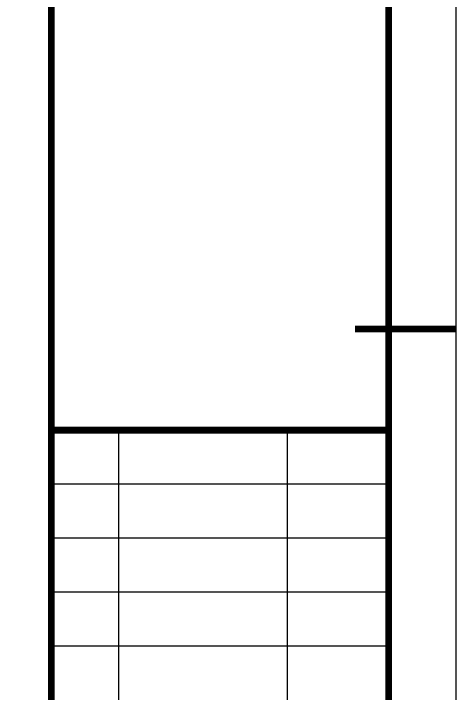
# Model space of a CAD drawing. Header units: millimetres. Extents: x 2509 to 128734, y 2492 to 91667.
# Drawn here: x 118818 to 128734, y 38977 to 54092 of the extents above; entities that cross this region are included whole.
import ezdxf

# ---------------------------------------------------------------- set-up
doc = ezdxf.new("R2010")
doc.units = ezdxf.units.MM

msp = doc.modelspace()

# ---------------------------------------------------------------- linework, layer by layer
at = {"color": 0}
for p, q in [((121159.29, 31629.917), (121159.29, 44829.917)), ((124909.29, 31629.917), (124909.29, 44829.917)), ((127159.29, 43629.917), (119659.29, 43629.917)), ((127159.29, 42429.917), (119659.29, 42429.917)), ((127159.29, 41229.917), (119659.29, 41229.917)), ((127159.29, 40029.917), (119659.29, 40029.917))]:
    msp.add_line(p, q, dxfattribs=at)
msp.add_lwpolyline([(2509.29, 2529.917), (128659.29, 2529.917), (128659.29, 91629.917), (2509.29, 91629.917)], close=True)
at = {"color": 0, "const_width": 150}
msp.add_lwpolyline([(6259.29, 4029.917), (127159.29, 4029.917), (127159.29, 90129.917), (6259.29, 90129.917)], close=True, dxfattribs=at)
for points in [[(119659.29, 90129.917), (119659.29, 4029.917)], [(128659.29, 47079.917), (126409.29, 47079.917)], [(127159.29, 44829.917), (119659.29, 44829.917)]]:
    msp.add_lwpolyline(points, dxfattribs=at)

doc.saveas('drawing.dxf')
